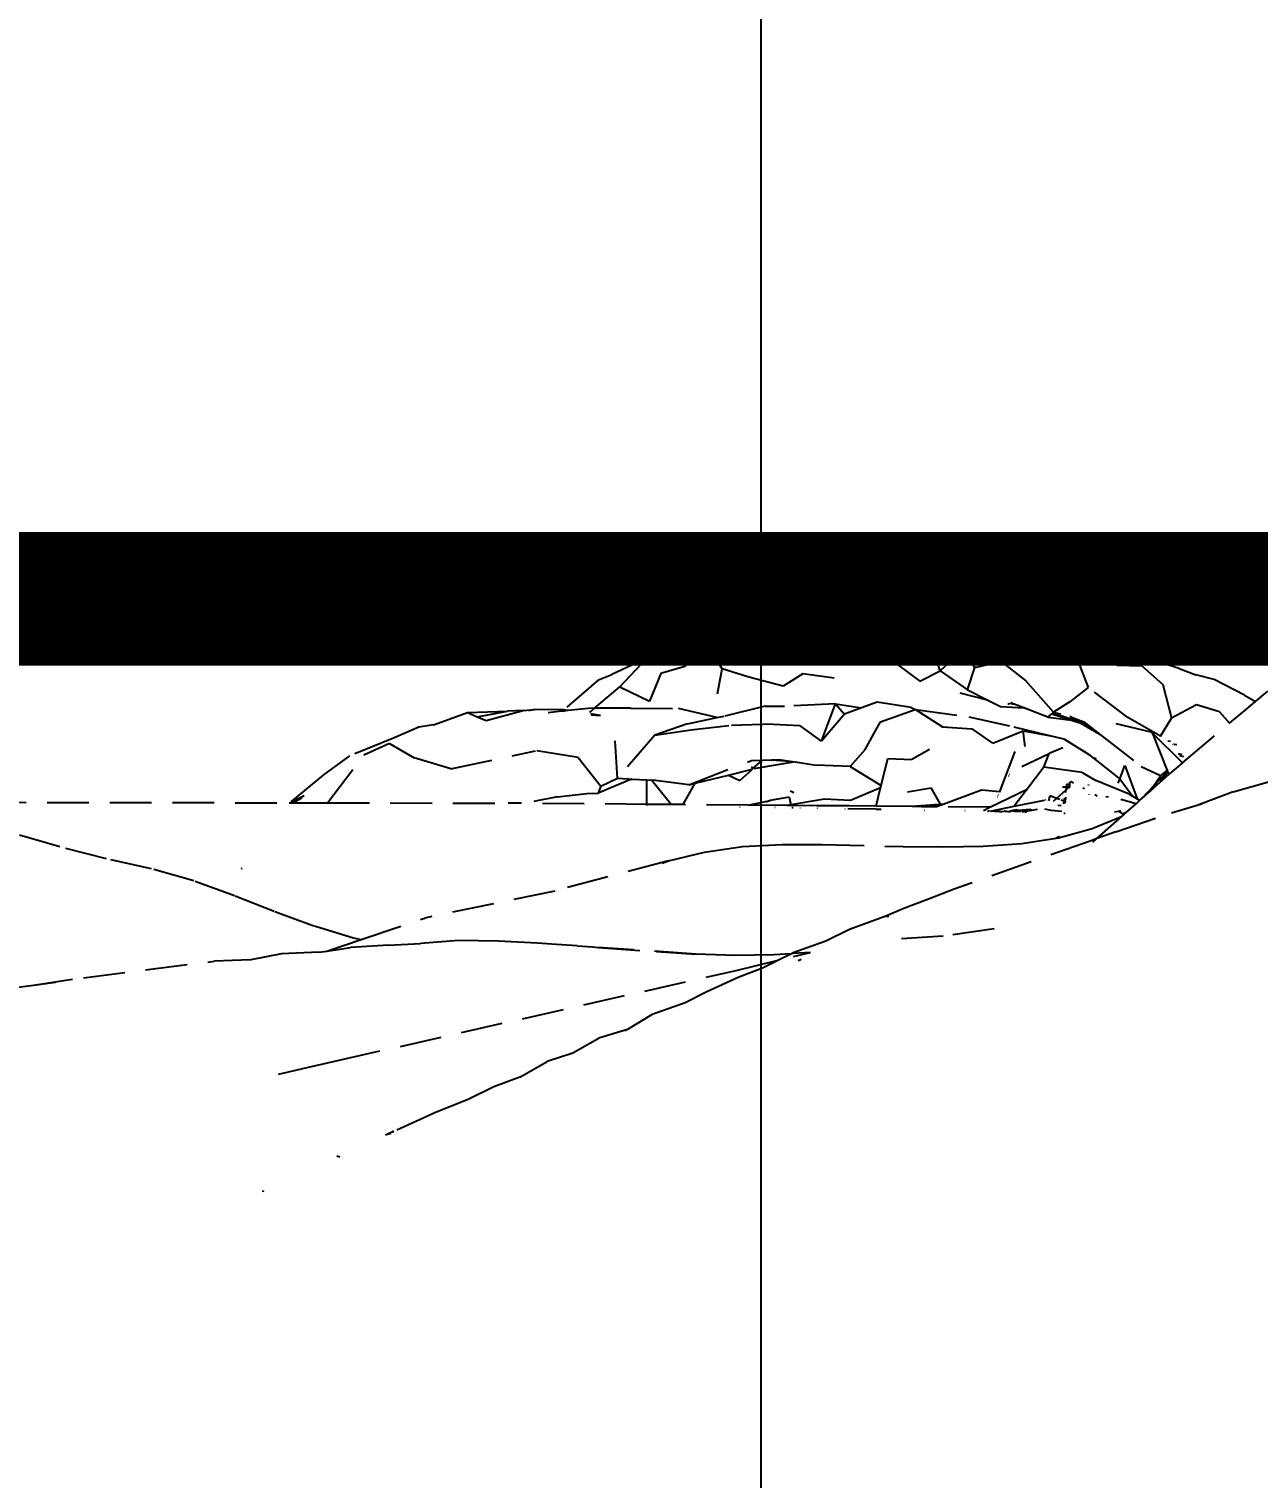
# Model space of a CAD drawing. Header units: millimetres. Extents: x 0 to 460473, y -68369 to 85219.
# Drawn here: x 229700.9 to 229884.7, y -29983.7 to -29766.9 of the extents above; entities that cross this region are included whole.
import ezdxf

# ---------------------------------------------------------------- set-up
doc = ezdxf.new("R2010")
doc.units = ezdxf.units.MM
doc.header["$LTSCALE"] = 50
doc.linetypes.add('HIDDEN2', pattern=[0.1875, 0.125, -0.0625])
for name, color, linetype in [('DIM', 7, 'Continuous'), ('fur', 6, 'Continuous'), ('hid', 8, 'HIDDEN2')]:
    doc.layers.add(name, color=color, linetype=linetype)
doc.styles.add('맑은 고딕', font='malgun.ttf')
doc.dimstyles.new('DH IN40', dxfattribs={"dimscale": 40, "dimtxt": 2.5, "dimasz": 1, "dimexe": 1.5, "dimexo": 1.5, "dimtad": 1, "dimdec": 7, "dimlunit": 6, "dimtxsty": '맑은 고딕', "dimblk": 'ARCHTICK', "dimcen": 2.5, "dimclrd": 256, "dimclre": 256, "dimclrt": 256, "dimadec": 0, "dimazin": 0, "dimtfac": 1, "dimtdec": 7, "dimtix": 1, "dimtmove": 0, "dimatfit": 3, "dimldrblk": 'ARCHTICK', "dimfxl": 1, "dimtfillclr": 1, "dimlwd": -1, "dimlwe": -1, "dimarcsym": 0})

# ---------------------------------------------------------------- blocks, each defined once
blk = doc.blocks.new('_ArchTick')
at = {"color": 0, "linetype": 'ByBlock', "const_width": 0.15}
blk.add_lwpolyline([(-0.5, -0.5), (0.5, 0.5)], dxfattribs=at)
blk = doc.blocks.new('*D439')
at = {"layer": 'Defpoints', "color": 0, "transparency": 16777216}
for p in [(229959, -29637.76), (229810.33, -30857.76), (229959, -30857.76)]:
    blk.add_point(p, dxfattribs=at)
at = {"layer": 'DIM', "transparency": 16777216}
for p, q in [((229899, -29637.76), (229750.33, -29637.76)), ((229810.33, -29637.76), (229810.33, -30857.76)), ((229899, -30857.76), (229750.33, -30857.76))]:
    blk.add_line(p, q, dxfattribs=at)
at = {"layer": 'DIM', "transparency": 16777216, "xscale": 40, "yscale": 40, "zscale": 40}
for p, rotation in [((229810.33, -29637.76), 90), ((229810.33, -30857.76), 270)]:
    blk.add_blockref('_ArchTick', p, dxfattribs=dict(at, rotation=rotation))
at = {"layer": 'DIM', "transparency": 16777216, "insert": (229725.01, -30247.76), "char_height": 100, "attachment_point": 5, "rotation": 90, "style": '맑은 고딕'}
blk.add_mtext('1,220', dxfattribs=at)

msp = doc.modelspace()

# ---------------------------------------------------------------- linework, layer by layer
at = {"layer": 'fur', "color": 40, "lineweight": 50, "true_color": 0xf8d731, "const_width": 20}
msp.add_lwpolyline([(227948.79534532, -29852.15140199), (229958.57693828, -29852.15140199), (229958.57693828, -31062.19639215), (227948.79534532, -31062.19639215)], close=True, dxfattribs=at)
at = {"layer": 'hid'}
for p, q in [((229903.7391028, -29852.15140199), (229626.42534473, -29852.15140199)), ((229807.09308313, -29855.80110157), (229801.70365195, -29858.14677604)), ((229807.09308313, -29855.80110157), (229809.51438162, -29855.97996407)), ((229809.51438162, -29855.97996407), (229811.87535595, -29857.31787054)), ((229809.51438162, -29855.97996407), (229815.04354179, -29856.88654756)), ((229815.97373277, -29856.75990955), (229818.28971394, -29856.46368026)), ((229818.78703998, -29856.5305905), (229815.97373277, -29856.75990955)), ((229818.28971394, -29856.46368026), (229818.78703998, -29856.5305905)), ((229821.68719733, -29856.2941921), (229818.78703998, -29856.5305905)), ((229821.68719733, -29856.2941921), (229827.51797738, -29855.72854415)), ((229832.96881521, -29855.57649228), (229824.9523675, -29857.6103501)), ((229827.51797738, -29855.72854415), (229831.68667683, -29855.63498819)), ((229831.68667683, -29855.63498819), (229832.96881521, -29855.57649228)), ((229841.84813171, -29855.05209144), (229832.96881521, -29855.57649228)), ((229844.66403686, -29856.00921203), (229841.84813171, -29855.05209144)), ((229849.47430543, -29856.42655785), (229844.66403686, -29856.00921203)), ((229849.47430543, -29856.42655785), (229854.4535483, -29858.24105601)), ((229851.39134726, -29857.76671417), (229849.47430543, -29856.42655785)), ((229799.7362018, -29857.79371228), (229795.00992047, -29859.19911403)), ((229801.61324972, -29858.18612235), (229798.95365413, -29862.29789741)), ((229799.7362018, -29857.79371228), (229801.70365195, -29858.14677604)), ((229799.7362018, -29857.79371228), (229801.61324972, -29858.18612235)), ((229801.70365195, -29858.14677604), (229801.61324972, -29858.18612235)), ((229801.61324972, -29858.18612235), (229804.55580228, -29862.64512313)), ((229811.87535595, -29857.31787054), (229815.04354179, -29856.88654756)), ((229815.04354179, -29856.88654756), (229815.97373277, -29856.75990955)), ((229820.13643313, -29858.13025125), (229815.97373277, -29856.75990955)), ((229824.9523675, -29857.6103501), (229820.13643313, -29858.13025125)), ((229824.9523675, -29857.6103501), (229830.61917249, -29861.87773928)), ((229837.16517712, -29862.92916578), (229835.56742007, -29858.30517652)), ((229855.04379188, -29859.49328097), (229851.39134726, -29857.76671417)), ((229854.4535483, -29858.24105601), (229859.17649681, -29859.29604476)), ((229793.27686007, -29861.0428611), (229795.00992047, -29859.19911403)), ((229840.6089868, -29859.73757639), (229837.16517712, -29862.92916578)), ((229842.33205813, -29862.40776473), (229840.6089868, -29859.73757639)), ((229855.04379188, -29859.49328097), (229857.71071969, -29861.43845749)), ((229859.17649681, -29859.29604476), (229860.67226936, -29859.38228873)), ((229860.67226936, -29859.38228873), (229863.37385857, -29859.91568894)), ((229869.24896521, -29861.41595906), (229863.37385857, -29859.91568894)), ((229793.27686007, -29861.0428611), (229788.02464929, -29863.46406589)), ((229789.23446533, -29865.34343451), (229793.27686007, -29861.0428611)), ((229798.95365413, -29862.29789741), (229795.38419689, -29863.31145155)), ((229803.86390749, -29866.3577386), (229804.55580228, -29862.64512313)), ((229808.51620007, -29863.86266302), (229804.55580228, -29862.64512313)), ((229830.61917249, -29861.87773928), (229834.11130815, -29864.45437166)), ((229834.11130815, -29864.45437166), (229837.16517712, -29862.92916578)), ((229837.16517712, -29862.92916578), (229841.20989543, -29865.77390441)), ((229841.20989543, -29865.77390441), (229842.33205813, -29862.40776473)), ((229842.33205813, -29862.40776473), (229846.24746276, -29861.5183269)), ((229846.24746276, -29861.5183269), (229849.9399013, -29864.40450014)), ((229857.71071969, -29861.43845749), (229859.27948115, -29865.43249078)), ((229863.56049685, -29862.05978905), (229867.30792703, -29862.17528098)), ((229867.30792703, -29862.17528098), (229870.42545299, -29864.94971203)), ((229872.88141287, -29862.57519052), (229869.24896521, -29861.41595906)), ((229872.88141287, -29862.57519052), (229875.36803477, -29863.52274928)), ((229786.03161901, -29864.26519738), (229780.84974029, -29868.76882005)), ((229786.03161901, -29864.26519738), (229788.02464929, -29863.46406589)), ((229795.38419689, -29863.31145155), (229793.66479167, -29867.45416195)), ((229813.64975281, -29865.19981955), (229808.51620007, -29863.86266302)), ((229816.61130249, -29863.355136), (229813.64975281, -29865.19981955)), ((229821.28325875, -29864.02015201), (229816.61130249, -29863.355136)), ((229854.11793266, -29869.09485976), (229849.9399013, -29864.40450014)), ((229870.42545299, -29864.94971203), (229871.74358589, -29870.03098182)), ((229878.12161606, -29864.22545016), (229875.36803477, -29863.52274928)), ((229882.6672582, -29866.57222361), (229878.12161606, -29864.22545016)), ((229785.46492857, -29868.53703049), (229789.23446533, -29865.34343451)), ((229789.23446533, -29865.34343451), (229793.66479167, -29867.45416195)), ((229840.11206236, -29866.22406044), (229844.17291688, -29867.24602013)), ((229841.20989543, -29865.77390441), (229844.17291688, -29867.24602013)), ((229844.17291688, -29867.24602013), (229846.19113799, -29868.24873141)), ((229859.27948115, -29865.43249078), (229856.56222766, -29867.59065241)), ((229865.2159118, -29869.90349073), (229859.27948115, -29865.43249078)), ((229882.6672582, -29866.57222361), (229884.29363772, -29867.52927883)), ((229884.29363772, -29867.52927883), (229886.16561211, -29865.95238926)), ((229761.35970389, -29871.00703858), (229766.46026165, -29869.15766787)), ((229766.46026165, -29869.15766787), (229772.44935096, -29868.98068024)), ((229766.46026165, -29869.15766787), (229767.91305562, -29869.78874819)), ((229767.91305562, -29869.78874819), (229772.44935096, -29868.98068024)), ((229769.23550632, -29870.36320859), (229774.77099794, -29868.86631323)), ((229774.77099794, -29868.86631323), (229772.44935096, -29868.98068024)), ((229774.77099794, -29868.86631323), (229776.47840498, -29868.72926032)), ((229776.47840498, -29868.72926032), (229775.55958214, -29868.93654045)), ((229780.81480587, -29868.7685039), (229776.47840498, -29868.72926032)), ((229780.50374303, -29868.98358915), (229778.51842812, -29869.2000399)), ((229780.62244152, -29868.93455846), (229780.50374303, -29868.98358915)), ((229780.81480587, -29868.7685039), (229780.62244152, -29868.93455846)), ((229780.62244152, -29868.93455846), (229780.90271013, -29868.9400914)), ((229780.84974029, -29868.76882005), (229780.81480587, -29868.7685039)), ((229781.52840552, -29868.87187439), (229780.84974029, -29868.76882005)), ((229781.52840552, -29868.87187439), (229780.90271013, -29868.9400914)), ((229784.52518141, -29868.54514819), (229781.52840552, -29868.87187439)), ((229785.46492857, -29868.53703049), (229784.52518141, -29868.54514819)), ((229784.71957257, -29869.01544215), (229784.89612501, -29869.01892757)), ((229786.34290501, -29869.60294924), (229784.86996332, -29869.37928515)), ((229784.89612501, -29869.01892757), (229785.46492857, -29868.53703049)), ((229784.93239077, -29869.53031699), (229786.34290501, -29869.60294924)), ((229790.86288439, -29868.49040201), (229785.46492857, -29868.53703049)), ((229790.86288439, -29868.49040201), (229797.9991326, -29868.58714525)), ((229803.74267072, -29869.92131133), (229797.9991326, -29868.58714525)), ((229810.99182364, -29868.21835853), (229804.84075895, -29869.70437965)), ((229810.99182364, -29868.21835853), (229813.8420569, -29868.22810785)), ((229821.5032253, -29867.8553839), (229813.8420569, -29868.22810785)), ((229819.40987694, -29873.44774296), (229821.5032253, -29867.8553839)), ((229822.82969027, -29869.38733931), (229819.40987694, -29873.44774296)), ((229821.5032253, -29867.8553839), (229822.82969027, -29869.38733931)), ((229821.5032253, -29867.8553839), (229825.39742457, -29868.45640001)), ((229825.39742457, -29868.45640001), (229822.82969027, -29869.38733931)), ((229827.71294773, -29867.61690058), (229825.39742457, -29868.45640001)), ((229832.82183756, -29868.41409485), (229827.71294773, -29867.61690058)), ((229828.23586822, -29870.5619447), (229833.41008144, -29868.72401068)), ((229832.82183756, -29868.41409485), (229833.41008144, -29868.72401068)), ((229833.45546025, -29868.73025411), (229833.41008144, -29868.72401068)), ((229833.45546025, -29868.73025411), (229837.49312725, -29871.32220405)), ((229833.45546025, -29868.73025411), (229841.42686243, -29869.82699608)), ((229846.19113799, -29868.24873141), (229849.68192793, -29868.4692678)), ((229847.27555155, -29867.85317277), (229847.43861497, -29867.89025647)), ((229847.44863539, -29867.79003744), (229848.22440185, -29867.90163822)), ((229848.22440185, -29867.90163822), (229847.7012417, -29867.69789491)), ((229849.68192793, -29868.4692678), (229848.22440185, -29867.90163822)), ((229853.26739533, -29869.86561838), (229849.68192793, -29868.4692678)), ((229853.26739533, -29869.86561838), (229853.83798199, -29869.34855161)), ((229853.83798199, -29869.34855161), (229854.01629227, -29869.18696648)), ((229853.83798199, -29869.34855161), (229856.79567373, -29870.32470827)), ((229854.01629227, -29869.18696648), (229854.05526162, -29869.15165239)), ((229857.20344128, -29870.37776586), (229854.01629227, -29869.18696648)), ((229854.05526162, -29869.15165239), (229854.11793266, -29869.09485976)), ((229855.18637728, -29869.40479298), (229854.05526162, -29869.15165239)), ((229856.56222766, -29867.59065241), (229854.11793266, -29869.09485976)), ((229875.47635163, -29868.0184975), (229871.74358589, -29870.03098182)), ((229878.937492, -29869.04348835), (229875.47635163, -29868.0184975)), ((229878.937492, -29869.04348835), (229880.44075607, -29870.77481941)), ((229880.44075607, -29870.77481941), (229882.9762264, -29868.63902273)), ((229882.9762264, -29868.63902273), (229883.01009193, -29868.60494564)), ((229883.01009193, -29868.60494564), (229884.29363772, -29867.52927883)), ((229759.17536937, -29871.37038818), (229755.39394436, -29873.00827369)), ((229761.35970389, -29871.00703858), (229759.17536937, -29871.37038818)), ((229767.91305562, -29869.78874819), (229769.23550632, -29870.36320859)), ((229799.36259194, -29870.84711226), (229794.49566533, -29872.55080567)), ((229794.49566533, -29872.55080567), (229799.87351425, -29871.76973527)), ((229799.36259194, -29870.84711226), (229803.74267072, -29869.92131133)), ((229799.87351425, -29871.76973527), (229805.54065253, -29871.10321936)), ((229803.7701764, -29869.92770062), (229803.74267072, -29869.92131133)), ((229803.7701764, -29869.92770062), (229804.84075895, -29869.70437965)), ((229812.15964606, -29870.89360901), (229805.54065253, -29871.10321936)), ((229812.15964606, -29870.89360901), (229816.14504005, -29871.09047025)), ((229819.40987694, -29873.44774296), (229816.14504005, -29871.09047025)), ((229825.92488629, -29874.67184489), (229828.23586822, -29870.5619447)), ((229837.49312725, -29871.32220405), (229841.93111909, -29871.59387256)), ((229841.42686243, -29869.82699608), (229848.18283514, -29871.29389353)), ((229845.00265204, -29873.72522357), (229841.93111909, -29871.59387256)), ((229848.18283514, -29871.29389353), (229853.71499393, -29872.66423524)), ((229853.26739533, -29869.86561838), (229856.79567373, -29870.32470827)), ((229856.61562243, -29869.81938682), (229856.52820442, -29869.7940287)), ((229857.87939748, -29870.46571943), (229856.61562243, -29869.81938682)), ((229857.60317574, -29870.42977821), (229856.61562243, -29869.81938682)), ((229856.79567373, -29870.32470827), (229858.05012279, -29870.69410746)), ((229856.79567373, -29870.32470827), (229857.20344128, -29870.37776586)), ((229857.01543488, -29869.93536397), (229858.6232476, -29870.56250716)), ((229858.05012279, -29870.69410746), (229857.20344128, -29870.37776586)), ((229857.20344128, -29870.37776586), (229857.60317574, -29870.42977821)), ((229858.05012279, -29870.69410746), (229857.60317574, -29870.42977821)), ((229857.60317574, -29870.42977821), (229857.87939748, -29870.46571943)), ((229859.07384575, -29871.07659622), (229857.87939748, -29870.46571943)), ((229857.87939748, -29870.46571943), (229858.6232476, -29870.56250716)), ((229858.22083518, -29870.79506859), (229858.05012279, -29870.69410746)), ((229861.11158568, -29872.50468927), (229858.22083518, -29870.79506859)), ((229858.22083518, -29870.79506859), (229859.07384575, -29871.07659622)), ((229858.6232476, -29870.56250716), (229860.21582391, -29871.80553489)), ((229859.07384575, -29871.07659622), (229860.21582391, -29871.80553489)), ((229868.72804442, -29872.10552429), (229863.45717923, -29870.85142446)), ((229870.1081679, -29872.71204439), (229865.2159118, -29869.90349073)), ((229870.1081679, -29872.71204439), (229871.74358589, -29870.03098182)), ((229873.41326633, -29876.69454529), (229880.44075607, -29870.77481941)), ((229755.39394436, -29873.00827369), (229748.78028335, -29875.64827663)), ((229754.80670032, -29873.79853094), (229750.95861879, -29875.54403392)), ((229754.80670032, -29873.79853094), (229758.4791419, -29875.93756891)), ((229788.90718176, -29878.9889181), (229788.51790762, -29873.37874779)), ((229794.49566533, -29872.55080567), (229788.90718176, -29878.9889181)), ((229845.00265204, -29873.72522357), (229849.53929555, -29871.9208497)), ((229846.14065764, -29880.85527525), (229849.53929555, -29871.9208497)), ((229849.53929555, -29871.9208497), (229853.71499393, -29872.66423524)), ((229849.8592469, -29874.26443587), (229849.53929555, -29871.9208497)), ((229853.71499393, -29872.66423524), (229853.54358065, -29872.68510993)), ((229853.71499393, -29872.66423524), (229855.62970279, -29873.08326844)), ((229855.62970279, -29873.08326844), (229859.47778433, -29875.47391382)), ((229860.21582391, -29871.80553489), (229861.11158568, -29872.50468927)), ((229861.11158568, -29872.50468927), (229867.21194163, -29877.26610104)), ((229868.85435855, -29872.13233492), (229868.72804442, -29872.10552429)), ((229868.91624385, -29872.28985945), (229868.72804442, -29872.10552429)), ((229868.85435855, -29872.13233492), (229868.8753494, -29872.1857656)), ((229868.8753494, -29872.1857656), (229868.94674913, -29872.2246591)), ((229873.41326633, -29876.69454529), (229868.91624385, -29872.28985945)), ((229868.91624385, -29872.28985945), (229871.08724483, -29877.81598454)), ((229871.59580461, -29873.50695089), (229871.21288783, -29873.45909075)), ((229871.96921959, -29873.92367138), (229871.93937739, -29873.91870474)), ((229872.09423193, -29873.92926513), (229872.14020195, -29873.95212803)), ((229748.78028335, -29875.64827663), (229744.89887355, -29878.48870307)), ((229745.52418798, -29882.67678234), (229750.95861879, -29875.54403392)), ((229763.97963884, -29877.5799541), (229758.4791419, -29875.93756891)), ((229763.97963884, -29877.5799541), (229776.63971379, -29874.88820477)), ((229783.01907709, -29875.87532326), (229776.63971379, -29874.88820477)), ((229783.01907709, -29875.87532326), (229786.38089924, -29880.19708364)), ((229825.92488629, -29874.67184489), (229823.66589645, -29877.22110418)), ((229828.33437921, -29880.06824319), (229829.31303776, -29876.05006105)), ((229829.31303776, -29876.05006105), (229832.89749272, -29876.18355171)), ((229835.55708831, -29874.68478149), (229832.89749272, -29876.18355171)), ((229849.380653, -29877.24753983), (229853.43670292, -29875.2939264)), ((229852.63482485, -29877.34747035), (229853.43670292, -29875.2939264)), ((229855.4930569, -29874.4528602), (229853.43670292, -29875.2939264)), ((229860.1245568, -29875.98622519), (229859.47778433, -29875.47391382)), ((229860.1245568, -29875.98622519), (229859.96402902, -29875.94944137)), ((229863.92977404, -29879.0003548), (229860.1245568, -29875.98622519)), ((229860.49396314, -29876.07087209), (229860.1245568, -29875.98622519)), ((229872.52679584, -29874.00441843), (229872.14020195, -29873.95212803)), ((229872.55954975, -29874.02192021), (229872.52679584, -29874.00441843)), ((229873.26447918, -29875.43698587), (229872.77359626, -29875.35119764)), ((229873.31701491, -29875.49836591), (229872.81197385, -29875.41709837)), ((229872.92585126, -29875.61264486), (229873.53727656, -29875.75570825)), ((229799.56822734, -29879.97078696), (229808.92947056, -29876.33035395)), ((229805.47020871, -29878.51261778), (229808.82781935, -29877.68307189)), ((229807.1590731, -29879.34233089), (229808.96521528, -29877.7185199)), ((229808.88332764, -29877.67349179), (229808.82781935, -29877.68307189)), ((229808.83071333, -29877.64456041), (229808.88332764, -29877.67349179)), ((229808.8563175, -29877.30383438), (229809.1960421, -29877.51099519)), ((229809.04665254, -29877.64530378), (229808.88332764, -29877.67349179)), ((229808.88332764, -29877.67349179), (229808.96521528, -29877.7185199)), ((229808.92947056, -29876.33035395), (229810.5515489, -29876.29232766)), ((229808.96521528, -29877.7185199), (229809.04665254, -29877.64530378)), ((229815.43688695, -29876.54242231), (229809.04665254, -29877.64530378)), ((229809.04665254, -29877.64530378), (229809.1960421, -29877.51099519)), ((229809.1960421, -29877.51099519), (229810.5515489, -29876.29232766)), ((229810.5515489, -29876.29232766), (229811.91758635, -29876.26030372)), ((229811.91758635, -29876.26030372), (229813.36812897, -29876.22629873)), ((229811.91758635, -29876.26030372), (229814.72202826, -29876.4331859)), ((229813.36812897, -29876.22629873), (229814.72202826, -29876.4331859)), ((229814.72202826, -29876.4331859), (229815.43688695, -29876.54242231)), ((229815.43688695, -29876.54242231), (229818.62066361, -29877.02893012)), ((229823.66589645, -29877.22110418), (229818.62066361, -29877.02893012)), ((229823.66589645, -29877.22110418), (229828.33437921, -29880.06824319)), ((229847.6449545, -29878.18905473), (229847.66951528, -29878.20232307)), ((229852.63482485, -29877.34747035), (229850.14423313, -29880.63339097)), ((229858.3829508, -29878.15703875), (229852.63482485, -29877.34747035)), ((229858.3829508, -29878.15703875), (229860.42963959, -29879.32376969)), ((229864.01645218, -29879.11726767), (229864.74031745, -29877.11198681)), ((229864.74031745, -29877.11198681), (229866.61749214, -29882.05962066)), ((229870.0755062, -29878.62294368), (229867.21194163, -29877.26610104)), ((229869.00900672, -29880.24691704), (229871.14926236, -29877.97384565)), ((229870.0755062, -29878.62294368), (229871.08724483, -29877.81598454)), ((229871.20093232, -29878.10536779), (229870.1029362, -29879.55098674)), ((229871.08724483, -29877.81598454), (229871.14926236, -29877.97384565)), ((229871.14926236, -29877.97384565), (229871.20093232, -29878.10536779)), ((229871.20093232, -29878.10536779), (229871.33697372, -29878.45165127)), ((229873.41326633, -29876.69454529), (229871.50417482, -29878.30270109)), ((229744.89887355, -29878.48870307), (229739.80172761, -29882.66713008)), ((229790.97153453, -29879.11997144), (229786.00928908, -29881.22263695)), ((229786.38089924, -29880.19708364), (229786.00928908, -29881.22263695)), ((229786.38089924, -29880.19708364), (229788.90718176, -29878.9889181)), ((229788.90718176, -29878.9889181), (229790.42241247, -29879.08511098)), ((229790.46165044, -29879.07568063), (229790.42241247, -29879.08511098)), ((229790.46165044, -29879.07568063), (229790.97153453, -29879.11997144)), ((229790.97153453, -29879.11997144), (229791.08922325, -29879.11070855)), ((229791.08922325, -29879.11070855), (229793.2795231, -29879.23295994)), ((229793.28101516, -29882.90055538), (229793.2795231, -29879.23295994)), ((229793.2795231, -29879.23295994), (229793.97836378, -29879.27196567)), ((229796.90794296, -29882.93171314), (229793.97836378, -29879.27196567)), ((229793.97836378, -29879.27196567), (229794.19437781, -29879.28402247)), ((229799.56822734, -29879.97078696), (229794.19437781, -29879.28402247)), ((229798.69892414, -29882.94709887), (229800.5082197, -29879.73854836)), ((229799.56822734, -29879.97078696), (229800.5082197, -29879.73854836)), ((229800.5082197, -29879.73854836), (229805.47020871, -29878.51261778)), ((229805.47020871, -29878.51261778), (229807.1590731, -29879.34233089)), ((229828.24594403, -29880.43134089), (229823.72022152, -29882.33687156)), ((229827.58530048, -29883.14381515), (229828.24594403, -29880.43134089)), ((229828.24594403, -29880.43134089), (229828.33437921, -29880.06824319)), ((229847.39880882, -29878.68914596), (229847.36327811, -29878.68829886)), ((229847.53117743, -29878.39071356), (229847.55609517, -29878.40629126)), ((229855.45137042, -29880.30472281), (229856.00497216, -29880.26352732)), ((229856.51490152, -29880.22558165), (229855.92711551, -29880.76111308)), ((229856.00497216, -29880.26352732), (229855.92711551, -29880.76111308)), ((229856.06936699, -29879.85197678), (229856.00497216, -29880.26352732)), ((229856.00497216, -29880.26352732), (229856.51490152, -29880.22558165)), ((229856.14623411, -29879.79566371), (229856.51490152, -29880.22558165)), ((229856.42805692, -29880.50397272), (229856.51490152, -29880.22558165)), ((229856.51490152, -29880.22558165), (229856.52135477, -29879.52084925)), ((229856.63073905, -29879.44071402), (229857.1062293, -29879.68979769)), ((229858.50043134, -29880.42014484), (229858.7489546, -29880.55033276)), ((229859.35911907, -29880.10503503), (229859.35183641, -29879.93628865)), ((229865.43621164, -29881.37918851), (229860.42963959, -29879.32376969)), ((229863.79023195, -29879.7439521), (229864.01645218, -29879.11726767)), ((229864.01645218, -29879.11726767), (229863.92977404, -29879.0003548)), ((229865.88513097, -29881.63777158), (229864.01645218, -29879.11726767)), ((229867.38183442, -29881.97506518), (229869.00900672, -29880.24691704)), ((229868.5681074, -29880.91828048), (229870.1029362, -29879.55098674)), ((229868.5681074, -29880.91828048), (229869.00900672, -29880.24691704)), ((229869.00900672, -29880.24691704), (229870.0755062, -29878.62294368)), ((229870.1029362, -29879.55098674), (229871.33697372, -29878.45165127)), ((229871.33697372, -29878.45165127), (229871.50417482, -29878.30270109)), ((229880.94407275, -29881.03826213), (229886.59354704, -29879.45388224)), ((229684.81618002, -29882.57438418), (229739.80172761, -29882.66713008)), ((229739.88920676, -29882.66727764), (229742.01380025, -29881.56037224)), ((229740.40403767, -29882.66814602), (229741.7256833, -29881.86712353)), ((229779.92421436, -29881.75209994), (229776.37975332, -29882.4578006)), ((229779.92421436, -29881.75209994), (229784.27788568, -29881.25413475)), ((229784.27788568, -29881.25413475), (229786.00928908, -29881.22263695)), ((229808.44003283, -29883.03078157), (229811.70371539, -29882.31156083)), ((229811.70371539, -29882.31156083), (229811.18771406, -29882.55530223)), ((229814.54428346, -29881.80834601), (229811.70371539, -29882.31156083)), ((229814.54428346, -29881.80834601), (229814.81561343, -29882.98107552)), ((229814.74513302, -29880.89676187), (229814.77824788, -29880.91497096)), ((229815.27916411, -29881.19436691), (229814.77824788, -29880.91497096)), ((229819.85280959, -29882.11938676), (229814.81561343, -29882.98107552)), ((229823.72022152, -29882.33687156), (229819.85280959, -29882.11938676)), ((229832.28425263, -29881.0087144), (229835.81371595, -29880.45431566)), ((229837.1771753, -29882.88920795), (229835.81371595, -29880.45431566)), ((229843.33023968, -29880.79722919), (229837.5729235, -29882.91119072)), ((229846.0371614, -29881.03871231), (229843.33023968, -29880.79722919)), ((229844.59876293, -29883.34140944), (229850.14423313, -29880.63339097)), ((229845.67778799, -29881.78413068), (229845.65499912, -29881.75494195)), ((229845.676888, -29881.71391888), (229845.70042746, -29881.74341716)), ((229845.81846954, -29881.44857378), (229845.8550819, -29881.46529553)), ((229846.0371614, -29881.03871231), (229846.14065764, -29880.85527525)), ((229846.19447331, -29880.85495357), (229846.14065764, -29880.85527525)), ((229850.14423313, -29880.63339097), (229848.20225354, -29883.19550934)), ((229848.20225354, -29883.19550934), (229852.75580645, -29882.27950057)), ((229852.89398921, -29882.30096518), (229852.87374649, -29882.19309736)), ((229853.41149956, -29882.38135264), (229853.6153264, -29881.64981384)), ((229853.6153264, -29881.64981384), (229853.66815594, -29881.61111076)), ((229854.55256881, -29882.01346163), (229853.6153264, -29881.64981384)), ((229854.55256881, -29882.01346163), (229854.04138967, -29882.47919659)), ((229855.92711551, -29880.76111308), (229854.55256881, -29882.01346163)), ((229855.01973665, -29882.19472163), (229854.55256881, -29882.01346163)), ((229855.66370545, -29882.44457998), (229855.23254942, -29882.27729247)), ((229855.66370545, -29882.44457998), (229855.60058051, -29882.84801459)), ((229855.7345165, -29881.99202299), (229855.66370545, -29882.44457998)), ((229855.80551665, -29882.49960238), (229855.66370545, -29882.44457998)), ((229855.72519999, -29882.75706737), (229855.80551665, -29882.49960238)), ((229855.80551665, -29882.49960238), (229856.0132764, -29881.83360286)), ((229855.98341112, -29882.56862501), (229855.80551665, -29882.49960238)), ((229855.92711551, -29880.76111308), (229855.86079034, -29881.1850006)), ((229859.41815051, -29881.47285143), (229859.41656933, -29881.43621378)), ((229860.29382415, -29881.42790337), (229860.60650713, -29881.64616435)), ((229862.32204992, -29881.78018326), (229861.93084597, -29881.83930925)), ((229866.43570604, -29882.8179184), (229864.14307494, -29882.16194629)), ((229865.43621164, -29881.37918851), (229865.88513097, -29881.63777158)), ((229865.88513097, -29881.63777158), (229866.61749214, -29882.05962066)), ((229866.43570604, -29882.8179184), (229867.02404485, -29882.29380004)), ((229866.61749214, -29882.05962066), (229867.02404485, -29882.29380004)), ((229867.02404485, -29882.29380004), (229867.38183442, -29881.97506518)), ((229867.38183442, -29881.97506518), (229868.5681074, -29880.91828048)), ((229880.94407275, -29881.03826213), (229876.21031335, -29882.84291634)), ((229739.80172761, -29882.66713008), (229739.88920676, -29882.66727764)), ((229739.88920676, -29882.66727764), (229740.40403767, -29882.66814602)), ((229740.40403767, -29882.66814602), (229745.52418798, -29882.67678234)), ((229745.52418798, -29882.67678234), (229772.53633774, -29882.72234461)), ((229793.28101516, -29882.90055538), (229772.53633774, -29882.72234461)), ((229796.90794296, -29882.93171314), (229793.28101516, -29882.90055538)), ((229793.2810841, -29883.07000291), (229793.28107345, -29883.0438385)), ((229798.69892414, -29882.94709887), (229796.90794296, -29882.93171314)), ((229808.44003283, -29883.03078157), (229798.69892414, -29882.94709887)), ((229807.20329216, -29883.30332325), (229807.24183107, -29883.29483039)), ((229814.23407603, -29883.0805563), (229808.44003283, -29883.03078157)), ((229812.47669862, -29883.38118235), (229812.42070376, -29883.39076112)), ((229814.81561343, -29882.98107552), (229814.23407603, -29883.0805563)), ((229818.68111026, -29883.11875933), (229814.23407603, -29883.0805563)), ((229815.15427625, -29883.42535043), (229814.96726425, -29883.43343857)), ((229816.23471071, -29883.45467953), (229816.26455536, -29883.44366508)), ((229818.68111026, -29883.11875933), (229823.50192138, -29883.0643207)), ((229821.65291084, -29883.1442891), (229818.68111026, -29883.11875933)), ((229818.84757828, -29883.49846821), (229818.8182202, -29883.48578916)), ((229823.50192138, -29883.0643207), (229821.65291084, -29883.1442891)), ((229827.58390269, -29883.19524032), (229821.65291084, -29883.1442891)), ((229822.86311495, -29883.55251187), (229822.91722871, -29883.56667091)), ((229827.57196917, -29883.63428086), (229823.33579072, -29883.56030891)), ((229827.57196917, -29883.63428086), (229828.32105231, -29883.64254349)), ((229827.58390269, -29883.19524032), (229827.58530048, -29883.14381515)), ((229832.97578206, -29883.2415602), (229827.58390269, -29883.19524032)), ((229837.04713345, -29882.90621288), (229832.97578206, -29883.2415602)), ((229834.38974164, -29883.25370706), (229832.97578206, -29883.2415602)), ((229834.38974164, -29883.25370706), (229837.04713345, -29882.90621288)), ((229836.58864313, -29883.27259711), (229834.38974164, -29883.25370706)), ((229834.78594317, -29883.74918534), (229834.85838705, -29883.76679111)), ((229837.5729235, -29882.91119072), (229836.58864313, -29883.27259711)), ((229844.59876293, -29883.34140944), (229836.58864313, -29883.27259711)), ((229837.10788796, -29882.92139543), (229837.04713345, -29882.90621288)), ((229837.1771753, -29882.88920795), (229837.10788796, -29882.92139543)), ((229837.5729235, -29882.91119072), (229837.1771753, -29882.88920795)), ((229840.8957007, -29883.8679696), (229840.81857906, -29883.84869691)), ((229843.61086367, -29883.82383011), (229844.59876293, -29883.34140944)), ((229844.23967673, -29883.92401083), (229844.27916109, -29883.90578107)), ((229844.32476456, -29883.88472615), (229844.40059453, -29883.84971578)), ((229844.58268642, -29883.92975928), (229844.53383831, -29883.85408323)), ((229844.64170693, -29883.91176146), (229848.20225354, -29883.19550934)), ((229844.64170693, -29883.91176146), (229845.13548706, -29883.88987046)), ((229845.13548706, -29883.88987046), (229845.25460483, -29883.94101987)), ((229845.25460483, -29883.94101987), (229845.37240871, -29883.94299413)), ((229845.42659901, -29883.92324983), (229845.37240871, -29883.94299413)), ((229845.52707983, -29883.88663954), (229845.42659901, -29883.92324983)), ((229845.42659901, -29883.92324983), (229845.67939231, -29883.94813882)), ((229845.67939231, -29883.94813882), (229845.77303303, -29883.89470135)), ((229845.77303303, -29883.89470135), (229846.0526329, -29883.95439391)), ((229846.0526329, -29883.95439391), (229846.1927322, -29883.95674181)), ((229846.20050027, -29883.90871281), (229846.1927322, -29883.95674181)), ((229846.1927322, -29883.95674181), (229846.24846966, -29883.93527946)), ((229846.24846966, -29883.93527946), (229846.28746038, -29883.95832935)), ((229846.28169328, -29883.91137414), (229846.28746038, -29883.95832935)), ((229846.28746038, -29883.95832935), (229846.37048376, -29883.95972073)), ((229846.37048376, -29883.95972073), (229846.44017054, -29883.91656868)), ((229846.44017054, -29883.91656868), (229846.56912433, -29883.96304972)), ((229846.56912433, -29883.96304972), (229846.65533943, -29883.94123476)), ((229846.65533943, -29883.94123476), (229846.68949147, -29883.96506693)), ((229846.68949147, -29883.96506693), (229846.71696595, -29883.92564144)), ((229846.90027728, -29883.96859946), (229846.71696595, -29883.92564144)), ((229846.90027728, -29883.96859946), (229846.91228444, -29883.93204356)), ((229846.96092748, -29883.94570762), (229846.90027728, -29883.96859946)), ((229847.07687064, -29883.93743834), (229846.96092748, -29883.94570762)), ((229847.07687064, -29883.93743834), (229847.36637473, -29883.94692766)), ((229847.38969858, -29883.97680161), (229847.36637473, -29883.94692766)), ((229847.38969858, -29883.97680161), (229847.43268507, -29883.97752201)), ((229847.43268507, -29883.97752201), (229847.41087059, -29883.94838614)), ((229847.43268507, -29883.97752201), (229847.45358138, -29883.9497861)), ((229847.43268507, -29883.97752201), (229847.47073289, -29883.97815965)), ((229847.50776363, -29883.95156208), (229847.47073289, -29883.97815965)), ((229847.50776363, -29883.95156208), (229847.6262531, -29883.95544591)), ((229847.65631871, -29883.94562277), (229847.61237311, -29883.98053338)), ((229847.65631871, -29883.94562277), (229847.6262531, -29883.95544591)), ((229847.74232401, -29883.91752282), (229847.65595903, -29883.98126383)), ((229847.76429221, -29883.77332631), (229847.65631871, -29883.94562277)), ((229847.74232401, -29883.91752282), (229847.65631871, -29883.94562277)), ((229847.828094, -29883.88949976), (229847.74232401, -29883.91752282)), ((229848.219154, -29883.76173129), (229847.828094, -29883.88949976)), ((229848.07282959, -29883.91085496), (229847.828094, -29883.88949976)), ((229848.07282959, -29883.91085496), (229847.99811586, -29883.98699799)), ((229848.11436967, -29883.86852019), (229848.07282959, -29883.91085496)), ((229848.46575067, -29883.94514056), (229848.07282959, -29883.91085496)), ((229848.219154, -29883.76173129), (229848.11436967, -29883.86852019)), ((229848.46887213, -29883.84254066), (229848.11436967, -29883.86852019)), ((229848.24950419, -29883.75181517), (229848.219154, -29883.76173129)), ((229848.46423955, -29883.99480969), (229848.30702747, -29883.99217499)), ((229848.36117815, -29883.74686427), (229848.47193234, -29883.74195415)), ((229848.46575067, -29883.94514056), (229848.46423955, -29883.99480969)), ((229848.58621855, -29883.95565238), (229848.46423955, -29883.99480969)), ((229848.46887213, -29883.84254066), (229848.46575067, -29883.94514056)), ((229848.58621855, -29883.95565238), (229848.46575067, -29883.94514056)), ((229848.47193234, -29883.74195415), (229848.46887213, -29883.84254066)), ((229848.7774571, -29883.81992616), (229848.46887213, -29883.84254066)), ((229848.7774571, -29883.81992616), (229848.47193234, -29883.74195415)), ((229849.1388648, -29883.8833575), (229848.58621855, -29883.95565238)), ((229849.17064255, -29884.0066482), (229848.58621855, -29883.95565238)), ((229848.8492458, -29883.81466517), (229848.7774571, -29883.81992616)), ((229850.63032504, -29883.64626504), (229848.8492458, -29883.81466517)), ((229849.1388648, -29883.8833575), (229848.8492458, -29883.81466517)), ((229849.20198004, -29883.87510103), (229849.1388648, -29883.8833575)), ((229850.63032504, -29883.64626504), (229849.20198004, -29883.87510103)), ((229849.63930653, -29883.97119096), (229849.20198004, -29883.87510103)), ((229849.42051067, -29884.0108357), (229849.63930653, -29883.97119096)), ((229849.6993309, -29883.96031484), (229849.63930653, -29883.97119096)), ((229849.6993309, -29883.96031484), (229851.69240664, -29883.59917924)), ((229849.8572472, -29884.00944213), (229849.6993309, -29883.96031484)), ((229849.8572472, -29884.00944213), (229849.98536642, -29884.02839126)), ((229850.12662056, -29884.03352468), (229849.98536642, -29884.02839126)), ((229850.63032504, -29883.64626504), (229850.70178545, -29883.67890274)), ((229850.71143478, -29883.64266916), (229850.70178545, -29883.67890274)), ((229852.74736754, -29883.55240912), (229853.7136608, -29883.76289687)), ((229853.7136608, -29883.76289687), (229855.34787782, -29883.89717645)), ((229855.22165532, -29883.12455401), (229854.73244145, -29883.09273436)), ((229855.64813653, -29884.23418621), (229855.82634483, -29884.23732629)), ((229859.87960909, -29886.52629161), (229864.34559667, -29884.66362682)), ((229860.58706974, -29888.02814363), (229864.34559667, -29884.66362682)), ((229863.20004783, -29884.04087573), (229863.84138286, -29883.90419298)), ((229863.4304025, -29886.98765171), (229871.74080551, -29884.17141076)), ((229863.77749491, -29883.85959751), (229863.84138286, -29883.90419298)), ((229863.84138286, -29883.90419298), (229864.16561481, -29883.83509195)), ((229863.84138286, -29883.90419298), (229864.47402461, -29884.34579362)), ((229864.34559667, -29884.66362682), (229864.39949352, -29884.63186704)), ((229864.39949352, -29884.63186704), (229864.70367899, -29884.3608851)), ((229864.96810996, -29884.12531823), (229864.47402461, -29884.34579362)), ((229864.47402461, -29884.34579362), (229864.72605561, -29884.34095101)), ((229864.47402461, -29884.34579362), (229864.70367899, -29884.3608851)), ((229864.70367899, -29884.3608851), (229864.72605561, -29884.34095101)), ((229864.72605561, -29884.34095101), (229864.96810996, -29884.12531823)), ((229864.96810996, -29884.12531823), (229866.43570604, -29882.8179184)), ((229871.74080551, -29884.17141076), (229876.21031335, -29882.84291634)), ((229876.21031335, -29882.84291634), (229875.59621927, -29883.07702783)), ((229854.86270528, -29887.90730744), (229859.87960909, -29886.52629161)), ((229699.46800084, -29887.46803261), (229706.34295545, -29889.47821427)), ((229807.59822552, -29889.20621681), (229813.50799356, -29888.90996784)), ((229813.50799356, -29888.90996784), (229819.51508014, -29888.90642785)), ((229819.51508014, -29888.90642785), (229831.6195729, -29889.21118336)), ((229859.59631883, -29888.39069997), (229839.23474829, -29895.56302138)), ((229843.57675472, -29889.14128191), (229849.36787414, -29888.74353583)), ((229849.36787414, -29888.74353583), (229854.51327588, -29887.9604852)), ((229854.97980161, -29887.7334943), (229854.51327588, -29887.9604852)), ((229854.51327588, -29887.9604852), (229854.86270528, -29887.90730744)), ((229860.58706974, -29888.02814363), (229859.59631883, -29888.39069997)), ((229859.99125831, -29888.55891893), (229860.58706974, -29888.02814363)), ((229863.4304025, -29886.98765171), (229860.58706974, -29888.02814363)), ((229706.34295545, -29889.47821427), (229713.05126874, -29891.14544032)), ((229713.05126874, -29891.14544032), (229719.52295134, -29892.58277886)), ((229796.51791036, -29891.35049512), (229801.92308847, -29890.03716164)), ((229801.92308847, -29890.03716164), (229807.59822552, -29889.20621681)), ((229831.6195729, -29889.21118336), (229837.63599139, -29889.26201116)), ((229837.63599139, -29889.26201116), (229843.57675472, -29889.14128191)), ((229719.52295134, -29892.58277886), (229725.74400538, -29894.37157953)), ((229732.61572053, -29892.49064598), (229732.73596452, -29892.4368776)), ((229796.51791036, -29891.35049512), (229779.49516546, -29895.86402556)), ((229795.58570558, -29891.68363901), (229796.51791036, -29891.35049512)), ((229725.74400538, -29894.37157953), (229731.7290953, -29896.56805937)), ((229839.23474829, -29895.56302138), (229835.40266432, -29897.07485805)), ((229731.7290953, -29896.56805937), (229737.61553356, -29898.90687821)), ((229779.49516546, -29895.86402556), (229760.07278544, -29899.91075383)), ((229835.40266432, -29897.07485805), (229831.70589311, -29898.4697168)), ((229737.61553356, -29898.90687821), (229743.56162942, -29901.08650351)), ((229750.55213809, -29903.11473116), (229760.07278544, -29899.91075383)), ((229829.00281089, -29899.6257566), (229828.0801111, -29899.96041925)), ((229831.70589311, -29898.4697168), (229829.00281089, -29899.6257566)), ((229829.00281089, -29899.6257566), (229829.45801484, -29899.62168953)), ((229743.56162942, -29901.08650351), (229749.60637693, -29902.91503653)), ((229823.57779571, -29901.64523954), (229820.04000033, -29903.37956676)), ((229828.0801111, -29899.96041925), (229823.57779571, -29901.64523954)), ((229845.22517074, -29901.54152334), (229837.58133304, -29902.59469453)), ((229745.42108651, -29904.84148065), (229750.55213809, -29903.11473116)), ((229754.61628181, -29903.96435072), (229748.9518098, -29904.33208621)), ((229749.60637693, -29902.91503653), (229750.55213809, -29903.11473116)), ((229754.61628181, -29903.96435072), (229759.41688518, -29903.70276187)), ((229765.14268119, -29903.25471633), (229759.41688518, -29903.70276187)), ((229771.02745304, -29903.38014795), (229765.14268119, -29903.25471633)), ((229776.92488962, -29903.67010949), (229771.02745304, -29903.38014795)), ((229779.01128875, -29903.80619351), (229776.92488962, -29903.67010949)), ((229782.84614082, -29904.06674981), (229779.01128875, -29903.80619351)), ((229782.84614082, -29904.06674981), (229785.21017857, -29904.23160772)), ((229785.21017857, -29904.23160772), (229786.00803741, -29904.29076082)), ((229820.04000033, -29903.37956676), (229815.17440684, -29905.11352412)), ((229837.58133304, -29902.59469453), (229830.48441218, -29903.07391305)), ((229709.01388265, -29908.82559196), (229728.58224047, -29906.36393045)), ((229734.07007268, -29906.17271856), (229728.58224047, -29906.36393045)), ((229738.64137758, -29905.24978703), (229734.07007268, -29906.17271856)), ((229744.20786448, -29905.01651803), (229738.64137758, -29905.24978703)), ((229744.20786448, -29905.01651803), (229745.42108651, -29904.84148065)), ((229745.42108651, -29904.84148065), (229748.9518098, -29904.33208621)), ((229800.64994872, -29905.29263666), (229786.00803741, -29904.29076082)), ((229786.00803741, -29904.29076082), (229794.73818098, -29904.93599664)), ((229794.73818098, -29904.93599664), (229800.64994872, -29905.29263666)), ((229806.50939109, -29905.53319696), (229800.64994872, -29905.29263666)), ((229812.24785184, -29905.4265748), (229806.50939109, -29905.53319696)), ((229806.64836995, -29907.7296768), (229812.98397376, -29906.19994539)), ((229812.98397376, -29906.19994539), (229810.56510772, -29907.39966591)), ((229814.9207044, -29905.23935664), (229812.24785184, -29905.4265748)), ((229814.9207044, -29905.23935664), (229812.98397376, -29906.19994539)), ((229815.17440684, -29905.11352412), (229814.9207044, -29905.23935664)), ((229817.7445987, -29905.04155887), (229815.18060328, -29905.2211522)), ((229815.2060659, -29905.66342128), (229817.7445987, -29905.04155887)), ((229815.90158558, -29906.24828811), (229816.15577254, -29906.1449854)), ((229816.29588703, -29906.13770577), (229816.15577254, -29906.1449854)), ((229816.27484933, -29906.15362365), (229816.15577254, -29906.1449854)), ((229816.29588703, -29906.13770577), (229816.27484933, -29906.15362365)), ((229816.35958266, -29906.08951139), (229816.29588703, -29906.13770577)), ((229747.26406643, -29921.16747652), (229806.64836995, -29907.7296768)), ((229810.56510772, -29907.39966591), (229806.95832282, -29908.80910727)), ((229695.06200413, -29910.75197643), (229701.17527656, -29909.97753744)), ((229701.17527656, -29909.97753744), (229709.01388265, -29908.82559196)), ((229701.17527656, -29909.97753744), (229704.81318806, -29909.51668107)), ((229806.95832282, -29908.80910727), (229802.26536975, -29910.93489313)), ((229798.98553514, -29912.5810378), (229794.06495002, -29914.33681625)), ((229802.26536975, -29910.93489313), (229798.98553514, -29912.5810378)), ((229794.06495002, -29914.33681625), (229790.39617713, -29916.56655779)), ((229790.39617713, -29916.56655779), (229786.2274751, -29917.80066263)), ((229790.39617713, -29916.56655779), (229790.01623232, -29916.79747388)), ((229786.2274751, -29917.80066263), (229782.19375512, -29920.12619333)), ((229743.12157767, -29922.13265068), (229747.26406643, -29921.16747652)), ((229774.300622, -29923.69903947), (229778.3453403, -29921.34209804)), ((229782.19375512, -29920.12619333), (229778.3453403, -29921.34209804)), ((229738.1874466, -29923.28227259), (229743.12157767, -29922.13265068)), ((229743.12157767, -29922.13265068), (229743.15612309, -29922.07336863)), ((229774.300622, -29923.69903947), (229770.38988332, -29925.17869929)), ((229770.38988332, -29925.17869929), (229766.65445132, -29927.00356024)), ((229766.65445132, -29927.00356024), (229761.55522669, -29929.04372608)), ((229761.55522669, -29929.04372608), (229755.29846809, -29931.87794088)), ((229754.45794262, -29932.28364679), (229754.18768031, -29932.38111056)), ((229754.44511297, -29932.34646296), (229754.45794262, -29932.28364679)), ((229754.45794262, -29932.28364679), (229754.46779934, -29932.23538659)), ((229755.29846809, -29931.87794088), (229754.46779934, -29932.23538659)), ((229754.46779934, -29932.23538659), (229755.00524111, -29932.08627643)), ((229755.29846809, -29931.87794088), (229755.21760463, -29931.98763091)), ((229755.38777749, -29931.75679408), (229755.29846809, -29931.87794088)), ((229746.92029197, -29935.45379463), (229747.34265662, -29935.6399041)), ((229735.74755441, -29940.6988795), (229735.9744299, -29940.7493245))]:
    msp.add_line(p, q, dxfattribs=at)

# ---------------------------------------------------------------- dimensions: what is measured, and where the dimension line sits
at = {"layer": 'DIM'}
dim = msp.add_linear_dim(base=(229810.3343327804, -30857.76328172), p1=(229958.9986514582, -29637.76328172), p2=(229958.9986514582, -30857.76328172), angle=90, dimstyle='DH IN40', dxfattribs=at)
dim.commit()
dim.dimension.update_dxf_attribs({"geometry": '*D439', "text_midpoint": (229725.0082458239, -30247.7632817201)})

doc.saveas('drawing.dxf')
